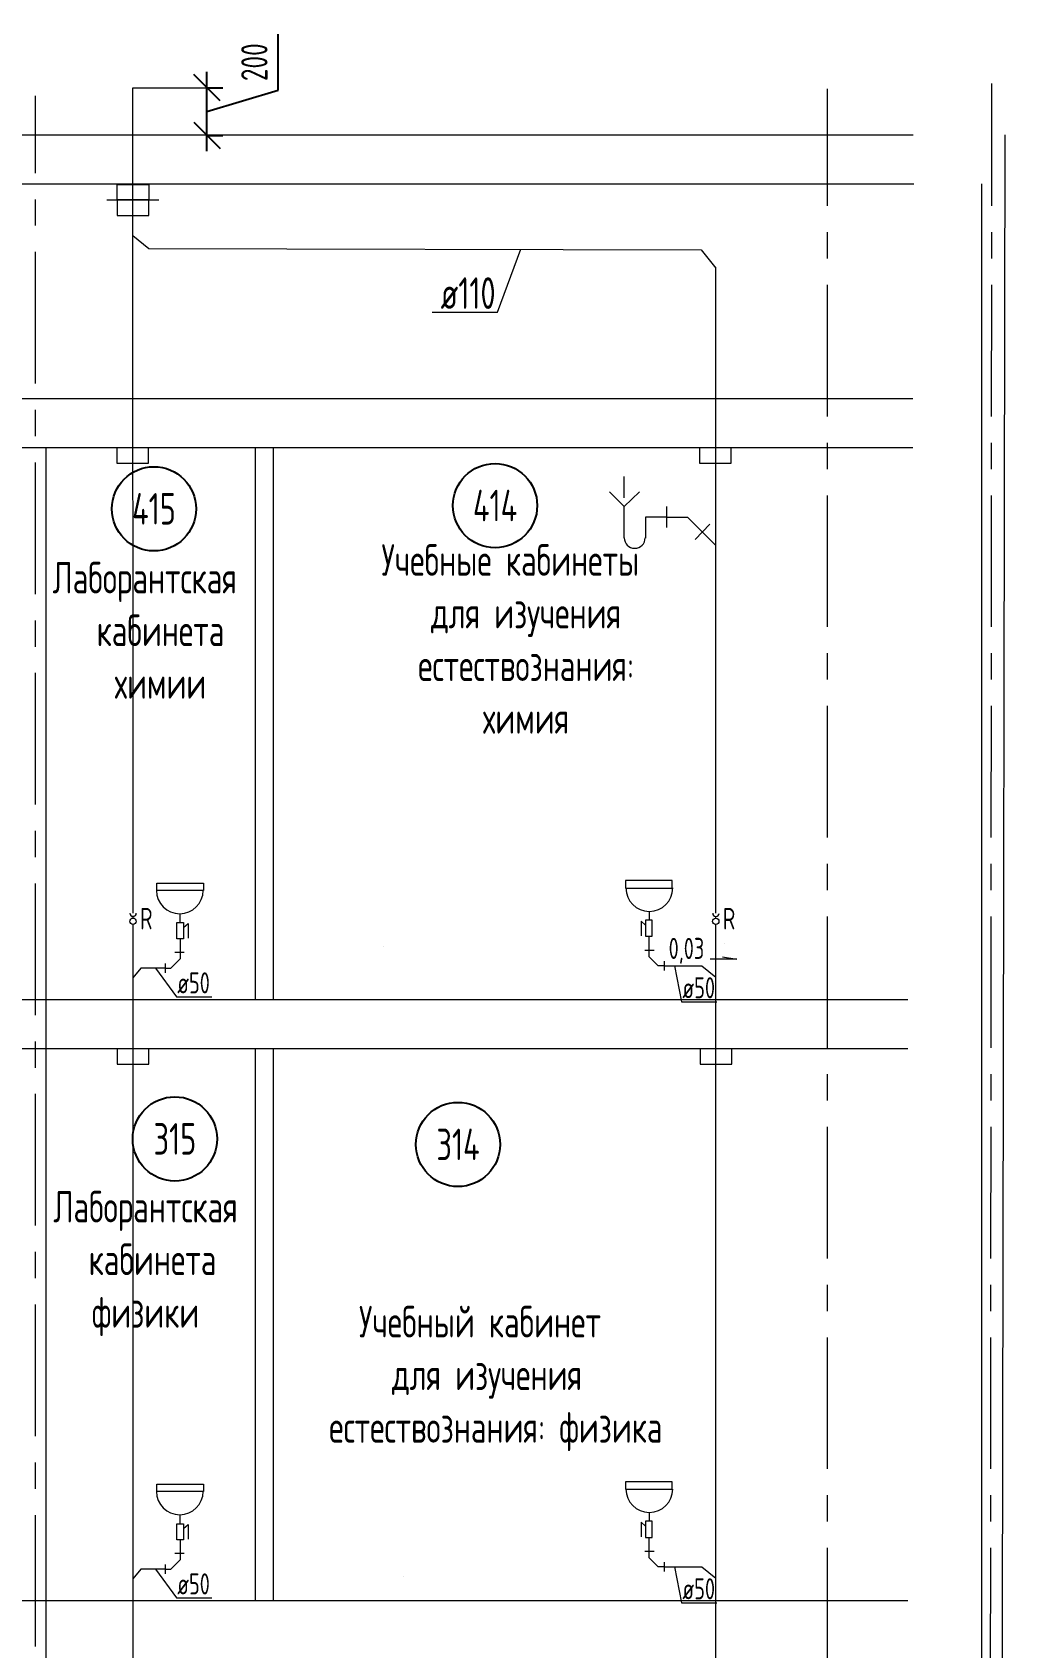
# Model space of a CAD drawing. Header units: millimetres. Extents: x -8689834 to 9419935, y -284943 to 166066.
# Drawn here: x -129957 to -120724, y -209729 to -194381 of the extents above; entities that cross this region are included whole.
import ezdxf
from ezdxf.enums import TextEntityAlignment as Align

# ---------------------------------------------------------------- set-up
doc = ezdxf.new("R2010")
doc.units = ezdxf.units.MM
doc.header["$MEASUREMENT"] = 0
doc.linetypes.add('CENTER', pattern=[2, 1.25, -0.25, 0.25, -0.25])
doc.layers.get('0').update_dxf_attribs({"color": 250, "lineweight": 9})
for name, color, linetype in [('PDF _0', 7, 'Continuous'), ('PDF __ВК-Text В1', 7, 'Continuous'), ('PDF __ВК-В1', 5, 'Continuous'), ('PDF __ВК-переход на SML', 3, 'Continuous'), ('PDF __ВК-противопожарные муфты', 1, 'Continuous'), ('PDF __ВК-размеры', 7, 'Continuous'), ('PDF __ВК-стены', 7, 'Continuous'), ('PDF __К14', 3, 'Continuous'), ('PDF __Сантехника', 7, 'Continuous'), ('PDF _TEKSTBK', 7, 'Continuous'), ('АР_Таблицы', 250, 'Continuous')]:
    doc.layers.add(name, color=color, linetype=linetype)
doc.layers.add('PDF __ВК-К1', color=7, linetype='Continuous', true_color=0xb80000)
for name, color, linetype, lineweight in [('АР_Маркер экспликации', 239, 'Continuous', 13), ('АР_Номер помещения', 1, 'Continuous', 25), ('АР_Оси', 195, 'Continuous', 9), ('АР_Оси размеры', 164, 'Continuous', 9), ('АР_Помещения_площадь', 19, 'Continuous', 9), ('ВК_канализация', 32, 'Continuous', 30)]:
    doc.layers.add(name, color=color, linetype=linetype, lineweight=lineweight)
doc.styles.add('ISOCPEUR', font='isocpeur.ttf', dxfattribs={"width": 0.7})
doc.styles.get("Standard").update_dxf_attribs({"font": 'isocpeur.ttf', "width": 0.7})
doc.styles.add('ГОСТ 2.304', font='isocpeur.ttf', dxfattribs={"width": 0.7})
doc.dimstyles.new('СПДС', dxfattribs={"dimscale": 100, "dimtxt": 2.5, "dimasz": 2.5, "dimexe": 1.5, "dimexo": 0, "dimgap": 1, "dimtad": 1, "dimdec": 0, "dimrnd": 1, "dimtxsty": 'ГОСТ 2.304', "dimblk": 'OBLIQUE', "dimcen": 2.5, "dimdle": 1.5, "dimadec": 0, "dimazin": 2, "dimtfac": 0.75, "dimtdec": 0, "dimtmove": 1, "dimatfit": 3, "dimfxl": 1, "dimtolj": 1, "dimarcsym": 1})

# ---------------------------------------------------------------- blocks, each defined once
blk = doc.blocks.new('*U2026')
at = {"layer": 'АР_Номер помещения', "color": 7}
blk.add_circle((-15720, 4793), 400, dxfattribs=at)
at = {"layer": 'АР_Помещения_площадь', "color": 7}
blk.add_line((-13545, 633), (-13545, 633), dxfattribs=at)
at = {"color": 7, "style": 'ISOCPEUR', "width": 0.7, "flags": 1}
blk.add_attdef('КАТЕГОРИЯ', (-499, -2092), '', height=250, dxfattribs=at)
at = {"layer": 'АР_Номер помещения', "color": 7, "style": 'ISOCPEUR', "width": 0.7}
blk.add_attdef('НОМЕР_ПОМЕЩЕНИЯ', text='', height=300, dxfattribs=at).set_placement((-15720, 4793), align=Align.MIDDLE_CENTER)
at = {"layer": 'АР_Помещения_площадь', "color": 7, "lineweight": 30, "width": 0.7, "flags": 104}
blk.add_attdef('ИМЯ_ПОМЕЩЕНИЯ', text='', height=100, dxfattribs=at).set_placement((158, 1217), align=Align.MIDDLE_CENTER)
at = {"layer": 'АР_Помещения_площадь', "color": 7, "style": 'ISOCPEUR', "width": 0.7}
blk.add_attdef('ПЛОЩАДЬ_ПОМЕЩЕНИЯ', text='', height=200, dxfattribs=at).set_placement((-13540, 880), align=Align.MIDDLE_RIGHT)
blk = doc.blocks.new('*U2010')
at = {"layer": 'АР_Номер помещения', "color": 7}
blk.add_circle((-15720, 4793), 400, dxfattribs=at)
at = {"layer": 'АР_Помещения_площадь', "color": 7}
blk.add_line((-13545, 633), (-13545, 633), dxfattribs=at)
at = {"color": 7, "style": 'ISOCPEUR', "width": 0.7, "flags": 1}
blk.add_attdef('КАТЕГОРИЯ', (-499, -2092), '', height=250, dxfattribs=at)
at = {"layer": 'АР_Номер помещения', "color": 7, "style": 'ISOCPEUR', "width": 0.7}
blk.add_attdef('НОМЕР_ПОМЕЩЕНИЯ', text='', height=300, dxfattribs=at).set_placement((-15720, 4793), align=Align.MIDDLE_CENTER)
at = {"layer": 'АР_Помещения_площадь', "color": 7, "lineweight": 30, "width": 0.7, "flags": 104}
blk.add_attdef('ИМЯ_ПОМЕЩЕНИЯ', text='', height=100, dxfattribs=at).set_placement((158, 1217), align=Align.MIDDLE_CENTER)
at = {"layer": 'АР_Помещения_площадь', "color": 7, "style": 'ISOCPEUR', "width": 0.7}
blk.add_attdef('ПЛОЩАДЬ_ПОМЕЩЕНИЯ', text='', height=200, dxfattribs=at).set_placement((-13540, 880), align=Align.MIDDLE_RIGHT)
blk = doc.blocks.new('*U2011')
at = {"layer": 'АР_Номер помещения', "color": 7}
blk.add_circle((-15720, 4793), 400, dxfattribs=at)
at = {"layer": 'АР_Помещения_площадь', "color": 7}
blk.add_line((-13545, 633), (-13545, 633), dxfattribs=at)
at = {"color": 7, "style": 'ISOCPEUR', "width": 0.7, "flags": 1}
blk.add_attdef('КАТЕГОРИЯ', (-499, -2092), '', height=250, dxfattribs=at)
at = {"layer": 'АР_Номер помещения', "color": 7, "style": 'ISOCPEUR', "width": 0.7}
blk.add_attdef('НОМЕР_ПОМЕЩЕНИЯ', text='', height=300, dxfattribs=at).set_placement((-15720, 4793), align=Align.MIDDLE_CENTER)
at = {"layer": 'АР_Помещения_площадь', "color": 7, "lineweight": 30, "width": 0.7, "flags": 104}
blk.add_attdef('ИМЯ_ПОМЕЩЕНИЯ', text='', height=100, dxfattribs=at).set_placement((158, 1217), align=Align.MIDDLE_CENTER)
at = {"layer": 'АР_Помещения_площадь', "color": 7, "style": 'ISOCPEUR', "width": 0.7}
blk.add_attdef('ПЛОЩАДЬ_ПОМЕЩЕНИЯ', text='', height=200, dxfattribs=at).set_placement((-13540, 880), align=Align.MIDDLE_RIGHT)
blk = doc.blocks.new('*U2012')
at = {"layer": 'АР_Номер помещения', "color": 7}
blk.add_circle((-15720, 4793), 400, dxfattribs=at)
at = {"layer": 'АР_Помещения_площадь', "color": 7}
blk.add_line((-13545, 633), (-13545, 633), dxfattribs=at)
at = {"color": 7, "style": 'ISOCPEUR', "width": 0.7, "flags": 1}
blk.add_attdef('КАТЕГОРИЯ', (-499, -2092), '', height=250, dxfattribs=at)
at = {"layer": 'АР_Номер помещения', "color": 7, "style": 'ISOCPEUR', "width": 0.7}
blk.add_attdef('НОМЕР_ПОМЕЩЕНИЯ', text='', height=300, dxfattribs=at).set_placement((-15720, 4793), align=Align.MIDDLE_CENTER)
at = {"layer": 'АР_Помещения_площадь', "color": 7, "lineweight": 30, "width": 0.7, "flags": 104}
blk.add_attdef('ИМЯ_ПОМЕЩЕНИЯ', text='', height=100, dxfattribs=at).set_placement((158, 1217), align=Align.MIDDLE_CENTER)
at = {"layer": 'АР_Помещения_площадь', "color": 7, "style": 'ISOCPEUR', "width": 0.7}
blk.add_attdef('ПЛОЩАДЬ_ПОМЕЩЕНИЯ', text='', height=200, dxfattribs=at).set_placement((-13540, 880), align=Align.MIDDLE_RIGHT)
blk = doc.blocks.new('_Oblique')
at = {"color": 0, "linetype": 'ByBlock', "lineweight": -2}
blk.add_line((-0.5, -0.5), (0.5, 0.5), dxfattribs=at)
blk = doc.blocks.new('*D2057')
at = {"layer": 'АР_Оси размеры', "color": 0, "lineweight": -2, "ltscale": 100, "transparency": 16777216}
for p, q in [((-127624, -194931), (-127624, -194399)), ((-128299, -195510), (-128299, -194757)), ((-128299, -194907), (-128149, -194907)), ((-128299, -195134), (-127624, -194931)), ((-128299, -195360), (-128149, -195360))]:
    blk.add_line(p, q, dxfattribs=at)
at = {"layer": 'АР_Оси размеры', "color": 0, "lineweight": -2, "ltscale": 100, "transparency": 16777216, "xscale": 250, "yscale": 250, "zscale": 250}
for p, rotation in [((-128299, -194907), 90), ((-128299, -195360), 270)]:
    blk.add_blockref('_Oblique', p, dxfattribs=dict(at, rotation=rotation))
at = {"layer": 'АР_Оси размеры', "color": 0, "lineweight": 13, "ltscale": 100, "transparency": 16777216, "insert": (-127849, -194665), "char_height": 250, "attachment_point": 5, "rotation": 90, "style": 'ГОСТ 2.304'}
blk.add_mtext('\\A1;200', dxfattribs=at)

msp = doc.modelspace()

# ---------------------------------------------------------------- linework, layer by layer
at = {"layer": 'PDF _0', "lineweight": 13}
msp.add_lwpolyline([(-128197.9, -195008.8), (-128401.1, -194805.7)], dxfattribs=at)
at = {"layer": 'PDF __ВК-Text В1', "lineweight": 13}
msp.add_lwpolyline([(-123404.4, -203164.1), (-123268.1, -203187.1), (-123521.5, -203187.1)], dxfattribs=at)
at = {"layer": 'PDF __ВК-В1', "color": 244, "lineweight": 13, "true_color": 0x991b1e}
for points in [[(-129000.1, -202750), (-129002.1, -194907.3)], [(-123466.5, -202751.2), (-123468.3, -196620.5)], [(-129001.2, -219023), (-129001.1, -202856.7)], [(-123467.6, -219024.2), (-123467.5, -202858)]]:
    msp.add_lwpolyline(points, dxfattribs=at)
at = {"layer": 'PDF __ВК-К1', "lineweight": 13}
for points in [[(-123934.5, -198885.7), (-123934.5, -199084.7)], [(-123934.5, -198987.3), (-124133.4, -198987.3)], [(-123934.5, -198987.3), (-123735.5, -198987.3), (-123468.9, -199254)], [(-123523.9, -199055.1), (-123663.6, -199199)]]:
    msp.add_lwpolyline(points, dxfattribs=at)
at = {"layer": 'PDF __ВК-К1', "color": 244, "lineweight": 13, "true_color": 0x991b1e}
for points in [[(-128553.1, -202992.6), (-128553.1, -203183.1)], [(-124102.9, -202969.9), (-124102.9, -203160.4)], [(-128697, -203272), (-128642, -203272), (-128553.1, -203183.1)], [(-128515, -203123.9), (-128603.9, -203123.9)], [(-124141, -203101.1), (-124052.1, -203101.1)], [(-123959, -203249.2), (-124014, -203249.2), (-124102.9, -203160.4)], [(-128697, -203227.6), (-128697, -203316.5)], [(-123959, -203204.8), (-123959, -203293.7)], [(-128553.1, -208703.2), (-128553.1, -208893.6)], [(-124102.9, -208680.4), (-124102.9, -208870.9)], [(-128515, -208834.4), (-128603.9, -208834.4)], [(-124141, -208811.6), (-124052.1, -208811.6)], [(-123959, -208959.8), (-124014, -208959.8), (-124102.9, -208870.9)], [(-128697, -208982.5), (-128642, -208982.5), (-128553.1, -208893.6)], [(-128697, -208938.1), (-128697, -209027)], [(-123959, -208915.3), (-123959, -209004.2)]]:
    msp.add_lwpolyline(points, dxfattribs=at)
at = {"layer": 'PDF __ВК-переход на SML', "lineweight": 13}
msp.add_lwpolyline([(-129152.4, -195825.8), (-128851.8, -195825.8), (-128851.8, -195974), (-129152.4, -195974)], close=True, dxfattribs=at)
at = {"layer": 'PDF __ВК-противопожарные муфты', "lineweight": 13}
for points in [[(-129249.7, -195974), (-129004.2, -195974), (-128754.5, -195974)], [(-129152.4, -195974), (-129152.4, -196122.1), (-128851.8, -196122.1), (-128851.8, -195974)], [(-129252.6, -198325), (-129007.1, -198325), (-128757.3, -198325)], [(-129155.2, -198325), (-129155.2, -198473.1), (-128854.7, -198473.1), (-128854.7, -198325)], [(-123718.8, -198324.9), (-123473.2, -198324.9), (-123223.5, -198324.9)], [(-123621.4, -198324.9), (-123621.4, -198473), (-123320.8, -198473), (-123320.8, -198324.9)], [(-129247.7, -204035.4), (-129002.2, -204035.4), (-128752.5, -204035.4)], [(-129150.4, -204035.4), (-129150.4, -204183.6), (-128849.8, -204183.6), (-128849.8, -204035.4)], [(-123714.1, -204035.4), (-123468.6, -204035.4), (-123218.8, -204035.4)], [(-123616.7, -204035.4), (-123616.7, -204183.6), (-123316.2, -204183.6), (-123316.2, -204035.4)]]:
    msp.add_lwpolyline(points, dxfattribs=at)
at = {"layer": 'PDF __ВК-размеры', "lineweight": 13}
msp.add_lwpolyline([(-129002.2, -194907.3), (-128197.9, -194907.3)], dxfattribs=at)
at = {"layer": 'PDF __ВК-стены', "color": 18, "lineweight": 13, "true_color": 0x000000}
for points in [[(-176520.6, -195355), (-121592.4, -195355.1)], [(-120724.3, -195355.1), (-120775.5, -225489.1)], [(-176520.6, -195820.6), (-121586.9, -195820.6)], [(-176463.9, -195820.6), (-121586.9, -195820.6)], [(-120944.9, -195820.6), (-120944.9, -225023.4)], [(-176520.6, -197859.2), (-121596.6, -197859.5)], [(-176520.6, -198324.9), (-121643.5, -198324.9)], [(-176520.6, -198324.9), (-121597.4, -198325)], [(-129828.6, -198324.9), (-129828.6, -225023.4)], [(-127841.2, -198324.9), (-127841.2, -203569.8)], [(-127671.9, -198324.9), (-127671.9, -203569.8)], [(-176520.6, -203569.8), (-121643.5, -203569.8)], [(-176520.6, -204035.4), (-121643.5, -204035.4)], [(-176520.6, -204035.4), (-121643.5, -204035.4)], [(-127841.2, -204035.4), (-127841.2, -209280.3)], [(-127671.9, -204035.4), (-127671.9, -209280.3)], [(-176520.6, -209280.3), (-121643.5, -209280.3)]]:
    msp.add_lwpolyline(points, dxfattribs=at)
at = {"layer": 'PDF __К14', "lineweight": 13}
msp.add_lwpolyline([(-124336.6, -198805.3), (-124336.6, -198602.1)], dxfattribs=at)
at = {"layer": 'PDF __Сантехника', "lineweight": 13}
for points in [[(-128775.3, -202463.5), (-128330.9, -202463.5), (-128330.9, -202535.5), (-128775.3, -202535.5)], [(-123880.7, -202440.7), (-124325.1, -202440.7), (-124325.1, -202512.7), (-123880.7, -202512.7)], [(-128584.8, -202840.2), (-128521.3, -202840.2), (-128521.3, -202992.6), (-128584.8, -202992.6)], [(-124071.2, -202817.5), (-124134.7, -202817.5), (-124134.7, -202969.9), (-124071.2, -202969.9)], [(-128775.3, -208174), (-128330.9, -208174), (-128330.9, -208246), (-128775.3, -208246)], [(-123880.7, -208151.3), (-124325.1, -208151.3), (-124325.1, -208223.2), (-123880.7, -208223.2)], [(-128584.8, -208550.8), (-128521.3, -208550.8), (-128521.3, -208703.2), (-128584.8, -208703.2)], [(-124071.2, -208528), (-124134.7, -208528), (-124134.7, -208680.4), (-124071.2, -208680.4)]]:
    msp.add_lwpolyline(points, close=True, dxfattribs=at)
for points in [[(-124100.8, -202737), (-124100.8, -202817.5)], [(-128555.2, -202759.8), (-128555.2, -202840.2)], [(-128521.3, -202886.8), (-128479, -202848.7), (-128479, -202988.4)], [(-124134.7, -202864), (-124177, -202825.9), (-124177, -202965.6)], [(-128555.2, -208470.3), (-128555.2, -208550.8)], [(-128521.3, -208597.3), (-128479, -208559.2), (-128479, -208698.9)], [(-124134.7, -208574.6), (-124177, -208536.5), (-124177, -208676.2)], [(-124100.8, -208447.6), (-124100.8, -208528)]]:
    msp.add_lwpolyline(points, dxfattribs=at)
for centre in [(-128557.3, -202533.3), (-124098.7, -202510.6), (-128557.3, -208243.9), (-124098.7, -208221.1)]:
    msp.add_arc(centre, 222.2, 180, 0, dxfattribs=at)
at = {"layer": 'PDF _TEKSTBK', "lineweight": 13}
for points in [[(-124336.6, -198885.7), (-124476.3, -198746)], [(-124336.6, -199186.3), (-124336.6, -198885.7), (-124192.7, -198746)], [(-124133.4, -198987.3), (-124133.4, -199186.3)]]:
    msp.add_lwpolyline(points, dxfattribs=at)
msp.add_arc((-124237.2, -199184.2), 99.5, 180.00001, 359.99999, dxfattribs=at)
at = {"layer": 'АР_Оси', "color": 18, "linetype": 'CENTER', "lineweight": 13, "ltscale": 1000, "true_color": 0x000000}
for p, q in [((-120870.3, -226030.4), (-120846.1, -194868)), ((-129923.3, -225718), (-129928.6, -194983.7)), ((-122405.3, -226030.4), (-122405.3, -194917.5))]:
    msp.add_line(p, q, dxfattribs=at)
at = {"layer": 'ВК_канализация', "color": 244, "lineweight": 13, "ltscale": 500, "true_color": 0x991b1e}
for points in [[(-129002.1, -196310.4), (-128851.6, -196434.5), (-123604.9, -196446.8), (-123468.3, -196620.5)], [(-129000.7, -202796.7), (-129000.5, -202780)], [(-123467.1, -202798), (-123466.9, -202781.2)], [(-128850.4, -203272), (-128927.2, -203272), (-129002.2, -203364.1)], [(-128697, -203272), (-128850.4, -203272), (-128850.4, -203272)], [(-123959, -203249.2), (-123599.8, -203249.2)], [(-123599.8, -203249.2), (-123468.6, -203358.5)], [(-128850.4, -208982.5), (-128927.2, -208982.5), (-129002.2, -209074.7)], [(-128697, -208982.5), (-128850.4, -208982.5), (-128850.4, -208982.5)], [(-123959, -208959.8), (-123599.8, -208959.8)], [(-123599.8, -208959.8), (-123468.6, -209069)]]:
    msp.add_lwpolyline(points, dxfattribs=at)
at = {"layer": 'ВК_канализация', "color": 18, "lineweight": 13, "ltscale": 500, "true_color": 0x000000}
for points in [[(-126160, -197040.7), (-125540.5, -197040.7), (-125320.2, -196442.8)], [(-128786.9, -203272), (-128589.1, -203544.9), (-128253.9, -203544.9)], [(-123858.9, -203249.2), (-123792.2, -203591.2), (-123456.9, -203591.2)], [(-128786.9, -208982.5), (-128589.1, -209255.4), (-128253.9, -209255.4)], [(-123858.9, -208959.8), (-123792.2, -209301.7), (-123456.9, -209301.7)]]:
    msp.add_lwpolyline(points, dxfattribs=at)
at = {"layer": 'ВК_канализация', "color": 244, "lineweight": 13, "ltscale": 500, "true_color": 0x991b1e}
for centre in [(-129001.1, -202826.7), (-123467.5, -202828)]:
    msp.add_circle(centre, 30, dxfattribs=at)
for centre in [(-129000.1, -202750), (-123466.5, -202751.2)]:
    msp.add_arc(centre, 30, 179.27075, 359.27075, dxfattribs=at)

# ---------------------------------------------------------------- block references
at = {"layer": 'АР_Маркер экспликации', "color": 7, "lineweight": 13}
ref = msp.add_blockref('*U2012', (-113082.4, -203701.6), dxfattribs=at)
ref.add_attrib('НОМЕР_ПОМЕЩЕНИЯ', '415', dxfattribs={"layer": 'АР_Номер помещения', "color": 7, "height": 300, "style": 'ISOCPEUR', "width": 0.7}).set_placement((-128802.1, -198908.2), align=Align.MIDDLE_CENTER)
ref = msp.add_blockref('*U2011', (-109843.2, -203670.6), dxfattribs=at)
ref.add_attrib('НОМЕР_ПОМЕЩЕНИЯ', '414', dxfattribs={"layer": 'АР_Номер помещения', "color": 7, "height": 300, "style": 'ISOCPEUR', "width": 0.7}).set_placement((-125562.9, -198877.2), align=Align.MIDDLE_CENTER)
ref = msp.add_blockref('*U2010', (-112883.7, -209687.7), dxfattribs=at)
ref.add_attrib('НОМЕР_ПОМЕЩЕНИЯ', '315', dxfattribs={"layer": 'АР_Номер помещения', "color": 7, "height": 300, "style": 'ISOCPEUR', "width": 0.7}).set_placement((-128603.4, -204894.3), align=Align.MIDDLE_CENTER)
ref = msp.add_blockref('*U2026', (-110195.1, -209740.4), dxfattribs=at)
ref.add_attrib('НОМЕР_ПОМЕЩЕНИЯ', '314', dxfattribs={"layer": 'АР_Номер помещения', "color": 7, "height": 300, "style": 'ISOCPEUR', "width": 0.7}).set_placement((-125914.9, -204947), align=Align.MIDDLE_CENTER)

# ---------------------------------------------------------------- texts
at = {"layer": 'АР_Таблицы', "lineweight": 13, "ltscale": 100, "style": 'ISOCPEUR'}
for s, insert, char_height, width, attachment_point in [('\\pxi-1,l1,t1,5;ø110', (-126080.2, -196859), 300, 7500, 4), ('\\pxi-1,l1,qc,t1,5;Учебные кабинеты {\\C7;для изучения естествознания: химия}', (-126756.6, -200144.6), 300, 2675.764, 4), ('\\pxi-1,l1,qc,t1,5;{\\C7;Лаборантская кабинета химии}', (-129952.3, -200062.5), 300, 2124.172, 4), ('\\pxi-1,l1,t1,5;0,03', (-123577.1, -203108.1), 200, 7500, 6), ('\\pxi-1,l1,t1,5;ø50', (-128581.4, -203412.2), 200, 7500, 4), ('\\pxi-1,l1,t1,5;ø50', (-123784.4, -203458.5), 200, 7500, 4), ('\\pxi-1,l1,qc,t1,5;Лаборантская\\P кабинета \\Pфизики', (-130610.7, -206078.7), 300, 3456.163, 4), ('\\pxi-1,l1,qc,t1,5;Учебный кабинет\\P для изучения естествознания: физика', (-127434.5, -207171.4), 300, 3456.163, 4), ('\\pxi-1,l1,t1,5;ø50', (-128581.4, -209122.7), 200, 7500, 4), ('\\pxi-1,l1,t1,5;ø50', (-123784.4, -209169), 200, 7500, 4)]:
    msp.add_mtext(s, dxfattribs=dict(at, insert=insert, char_height=char_height, width=width, attachment_point=attachment_point))
at = {"layer": 'ВК_канализация', "color": 18, "lineweight": 13, "ltscale": 100, "true_color": 0x000000, "char_height": 205.4, "width": 5730.034, "attachment_point": 4, "style": 'ISOCPEUR'}
for insert in [(-128934.6, -202801.2), (-123401, -202802.4)]:
    msp.add_mtext('R', dxfattribs=dict(at, insert=insert))

# ---------------------------------------------------------------- dimensions: what is measured, and where the dimension line sits
at = {"layer": 'АР_Оси размеры', "color": 18, "lineweight": 13, "ltscale": 100, "true_color": 0x000000}
dim = msp.add_linear_dim(base=(-128299.5, -194907.3), p1=(-128299.5, -195360.2), p2=(-128299.5, -194907.3), angle=90, text='200', dimstyle='СПДС', dxfattribs=at)
dim.commit()
dim.dimension.update_dxf_attribs({"geometry": '*D2057', "text_midpoint": (-127849.5, -194831.2)})

doc.saveas('drawing.dxf')
